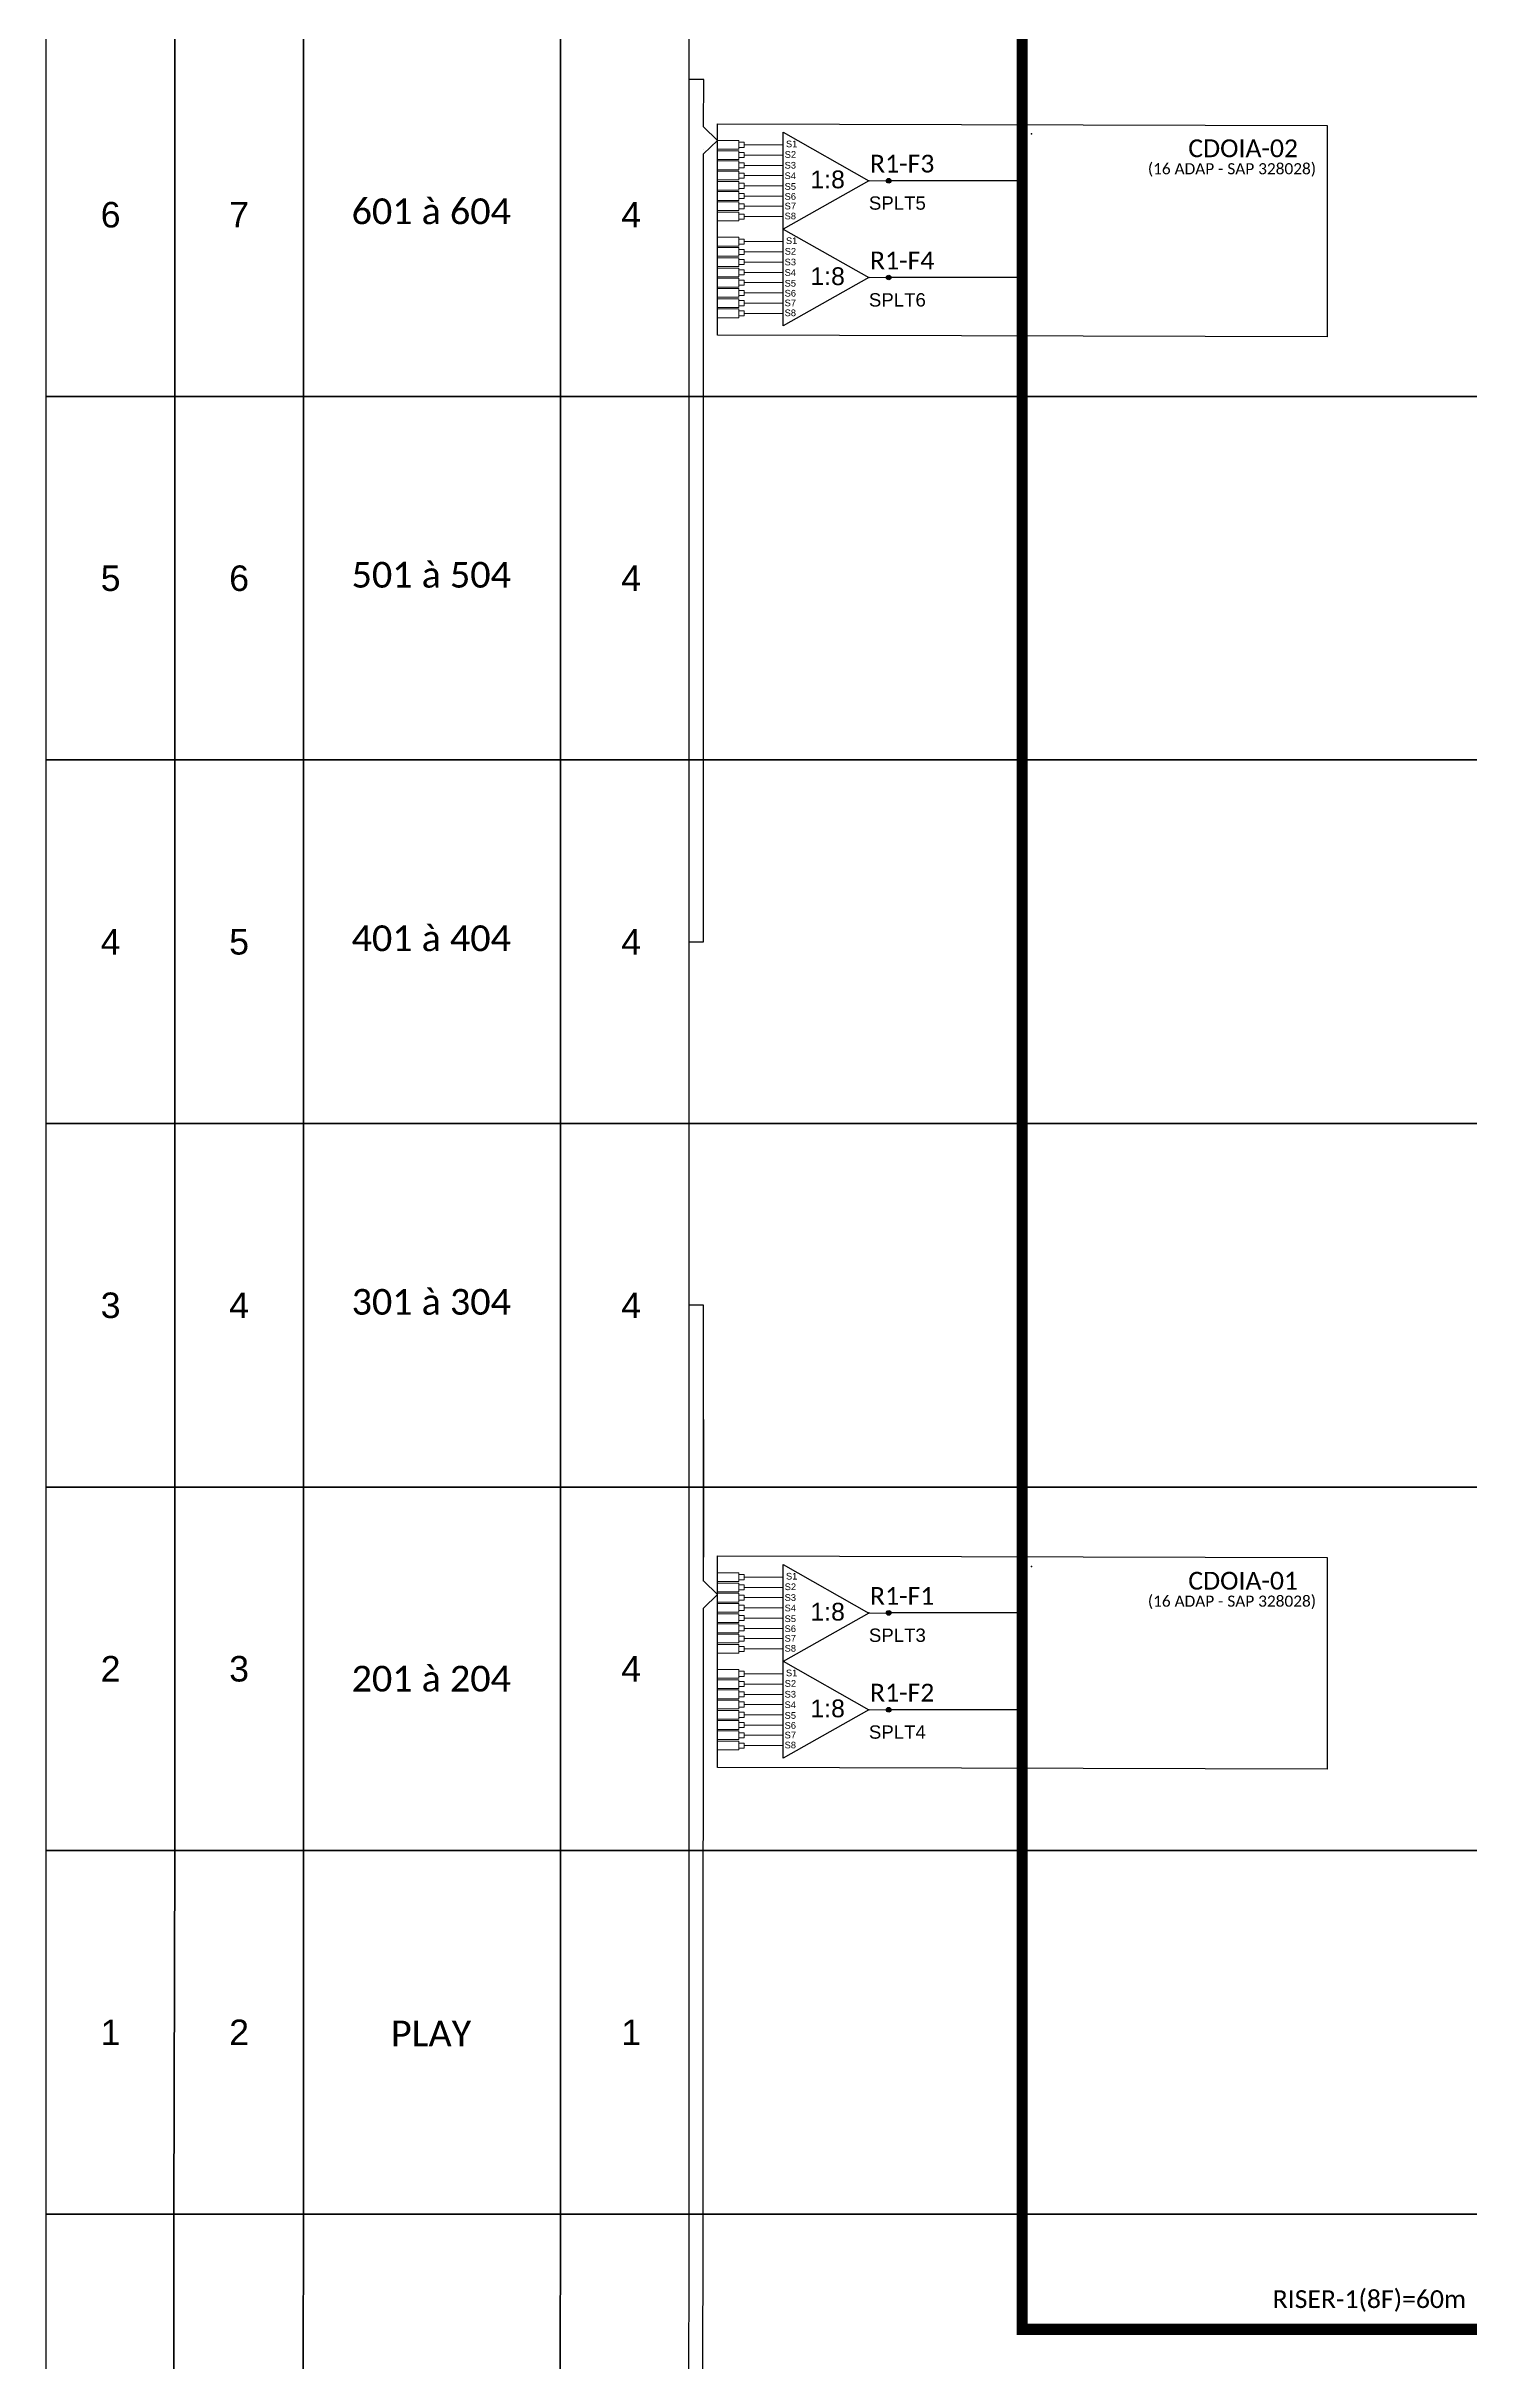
# Model space of a CAD drawing. Header units: inches. Extents: x 1396 to 4186, y -90 to 504.
# Drawn here: x 2856.4 to 2984.6, y 28.8 to 237.4 of the extents above; entities that cross this region are included whole.
import ezdxf
from ezdxf.enums import TextEntityAlignment as Align

# ---------------------------------------------------------------- set-up
doc = ezdxf.new("R2010")
doc.units = ezdxf.units.IN
doc.header["$MEASUREMENT"] = 0
doc.layers.add('Meio Fio', color=7, linetype='Continuous')
doc.styles.add('ARIAL', font='arial.ttf')
doc.styles.add('WMF-Calibri0', font='calibri.ttf')

# ---------------------------------------------------------------- blocks, each defined once
blk = doc.blocks.new('A$C415C251F')
at = {"color": 3}
blk.add_point((0, 0), dxfattribs=at)
blk = doc.blocks.new('LEG_CDOIA8_C-SPLT_ESQ')
at = {"color": 3, "extrusion": (0, 0, -1), "xscale": -1, "zscale": -1}
blk.add_blockref('A$C415C251F', (0, 0), dxfattribs=at)
at = {"color": 1, "style": 'WMF-Calibri0', "flags": 4}
blk.add_attdef('CDO', (21.44, -2.61), '', height=2, dxfattribs=at)
blk.add_attdef('MODELO', text='', height=1.5, dxfattribs=at).set_placement((22.54, -4.54), align=Align.CENTER)
at = {"style": 'ARIAL', "flags": 4}
blk.add_attdef('SPLITAGEM', text='', height=1.5, dxfattribs=at).set_placement((18.61, -12.59), align=Align.CENTER)
blk = doc.blocks.new('SPLITTER_')
blk.add_point((0, 0))
at = {"style": 'ARIAL', "flags": 4}
blk.add_attdef('SPLT', (0, -3.26), '', height=1.5, dxfattribs=at)
blk = doc.blocks.new('SPLT_1-8_SC-APC_ESQ')
at = {"color": 1}
blk.add_lwpolyline([(7.37, -2.1), (17.04, -7.55), (7.37, -13), (7.37, -2.1)], dxfattribs=at)
at = {"color": 3, "lineweight": 0}
for points in [[(2.41, -3.02), (0, -3.02)], [(2.41, -4), (0, -4)], [(2.41, -4.17), (0, -4.17)], [(2.41, -5.16), (0, -5.16)], [(2.41, -3.02), (2.41, -4)], [(2.41, -4.17), (2.41, -5.16)], [(2.99, -3.51), (7.37, -3.51)], [(7.37, -4.66), (2.99, -4.66)], [(2.41, -5.32), (0, -5.32)], [(2.41, -6.31), (0, -6.31)], [(2.41, -6.48), (0, -6.48)], [(2.41, -7.46), (0, -7.46)], [(2.41, -7.63), (0, -7.63)], [(2.41, -5.32), (2.41, -6.31)], [(2.41, -6.48), (2.41, -7.46)], [(2.41, -7.63), (2.41, -8.62)], [(7.37, -5.82), (2.99, -5.82)], [(7.37, -6.97), (2.99, -6.97)], [(2.41, -8.62), (0, -8.62)], [(2.41, -8.78), (0, -8.78)], [(2.41, -9.77), (0, -9.77)], [(2.41, -9.94), (0, -9.94)], [(2.41, -8.78), (2.41, -9.77)], [(2.41, -9.94), (2.41, -10.92)], [(7.37, -8.12), (2.99, -8.12)], [(7.37, -9.28), (2.99, -9.28)], [(2.41, -10.92), (0, -10.92)], [(2.41, -11.09), (0, -11.09)], [(2.41, -12.08), (0, -12.08)], [(2.41, -11.09), (2.41, -12.08)], [(7.37, -10.43), (2.99, -10.43)], [(7.37, -11.58), (2.99, -11.58)]]:
    blk.add_lwpolyline(points, dxfattribs=at)
for points in [[(2.99, -3.22), (2.41, -3.22), (2.41, -3.8), (2.99, -3.8)], [(2.99, -4.38), (2.41, -4.38), (2.41, -4.95), (2.99, -4.95)], [(2.99, -5.53), (2.41, -5.53), (2.41, -6.1), (2.99, -6.1)], [(2.99, -6.68), (2.41, -6.68), (2.41, -7.26), (2.99, -7.26)], [(2.99, -7.84), (2.41, -7.84), (2.41, -8.41), (2.99, -8.41)], [(2.99, -8.99), (2.41, -8.99), (2.41, -9.56), (2.99, -9.56)], [(2.99, -10.14), (2.41, -10.14), (2.41, -10.72), (2.99, -10.72)], [(2.99, -11.3), (2.41, -11.3), (2.41, -11.87), (2.99, -11.87)]]:
    blk.add_lwpolyline(points, close=True, dxfattribs=at)
at = {"color": 1, "lineweight": 0}
blk.add_lwpolyline([(17.04, -7.55), (19.26, -7.55)], dxfattribs=at)
at = {"color": 1, "style": 'ARIAL'}
for s, height, p in [('S2', 0.75, (7.56, -4.97)), ('S1', 0.75, (7.7, -3.78)), ('S5', 0.75, (7.55, -8.57)), ('S3', 0.75, (7.55, -6.18)), ('S4', 0.75, (7.55, -7.36)), ('1:8', 2, (10.45, -8.4)), ('S6', 0.75, (7.55, -9.69)), ('S7', 0.75, (7.55, -10.78)), ('S8', 0.75, (7.55, -11.9))]:
    blk.add_text(s, height=height, dxfattribs=at).set_placement(p)

msp = doc.modelspace()

# ---------------------------------------------------------------- hatches: boundary and pattern name
h = msp.add_hatch(color=3)
h.dxf.hatch_style = 1
edge = h.paths.add_edge_path()
edge.add_arc((2932.28, 225.25), 0.205, 0, 360)
h = msp.add_hatch(color=3)
h.dxf.hatch_style = 1
edge = h.paths.add_edge_path()
edge.add_arc((2932.28, 216.53), 0.205, 0, 360)
h = msp.add_hatch(color=3)
h.dxf.hatch_style = 1
edge = h.paths.add_edge_path()
edge.add_arc((2932.28, 96.25), 0.205, 0, 360)
h = msp.add_hatch(color=3)
h.dxf.hatch_style = 1
edge = h.paths.add_edge_path()
edge.add_arc((2932.28, 87.53), 0.205, 0, 360)

# ---------------------------------------------------------------- linework, layer by layer
at = {"color": 5}
for p, q in [((2944.31, 225.25), (2932.28, 225.25)), ((2944.31, 216.53), (2932.28, 216.53)), ((2944.31, 96.25), (2932.28, 96.25)), ((2944.31, 87.53), (2932.28, 87.53))]:
    msp.add_line(p, q, dxfattribs=at)
at = {"color": 5, "const_width": 1}
msp.add_lwpolyline([(2944.31, 324.27), (2944.31, 31.72), (3029.5, 31.72)], dxfattribs=at)
for points in [[(2856.43, 238.56), (2868, 238.56), (2868, 205.82), (2856.43, 205.82)], [(2868, 238.56), (2879.58, 238.56), (2879.58, 205.82), (2868, 205.82)], [(2879.58, 238.56), (3108.6, 238.56), (3108.6, 205.82), (2879.58, 205.82)], [(2879.58, 238.56), (2902.72, 238.56), (2902.72, 205.82), (2879.58, 205.82)], [(2902.72, 238.56), (2914.29, 238.56), (2914.29, 205.82), (2902.72, 205.82)], [(2856.43, 205.82), (2868, 205.82), (2868, 173.08), (2856.43, 173.08)], [(2868, 205.82), (2879.58, 205.82), (2879.58, 173.08), (2868, 173.08)], [(2879.58, 205.82), (3108.6, 205.82), (3108.6, 173.08), (2879.58, 173.08)], [(2879.58, 205.82), (2902.72, 205.82), (2902.72, 173.08), (2879.58, 173.08)], [(2902.72, 205.82), (2914.29, 205.82), (2914.29, 173.08), (2902.72, 173.08)], [(2856.43, 173.08), (2868, 173.08), (2868, 140.33), (2856.43, 140.33)], [(2868, 173.08), (2879.58, 173.08), (2879.58, 140.33), (2868, 140.33)], [(2879.58, 173.08), (3108.6, 173.08), (3108.6, 140.33), (2879.58, 140.33)], [(2879.58, 173.08), (2902.72, 173.08), (2902.72, 140.33), (2879.58, 140.33)], [(2902.72, 173.08), (2914.29, 173.08), (2914.29, 140.33), (2902.72, 140.33)], [(2856.43, 140.33), (2868, 140.33), (2868, 107.59), (2856.43, 107.59)], [(2868, 140.33), (2879.58, 140.33), (2879.58, 107.59), (2868, 107.59)], [(2879.58, 140.33), (3108.6, 140.33), (3108.6, 107.59), (2879.58, 107.59)], [(2879.58, 140.33), (2902.72, 140.33), (2902.72, 107.59), (2879.58, 107.59)], [(2902.72, 140.33), (2914.29, 140.33), (2914.29, 107.59), (2902.72, 107.59)], [(2856.43, 107.59), (2868, 107.59), (2868, 74.84), (2856.43, 74.84)], [(2868, 107.59), (2879.58, 107.59), (2879.58, 74.84), (2868, 74.84)], [(2879.58, 107.59), (3108.6, 107.59), (3108.6, 74.84), (2879.58, 74.84)], [(2879.58, 107.59), (2902.72, 107.59), (2902.72, 74.84), (2879.58, 74.84)], [(2902.72, 107.59), (2914.29, 107.59), (2914.29, 74.84), (2902.72, 74.84)], [(2856.43, 74.84), (2868, 74.84), (2867.9, 42.1), (2856.43, 42.1)], [(2868, 74.84), (2879.58, 74.84), (2879.58, 42.1), (2867.9, 42.1)], [(2879.58, 74.84), (3108.6, 74.84), (3108.6, 42.1), (2879.58, 42.1)], [(2879.58, 74.84), (2902.72, 74.84), (2902.72, 42.1), (2879.58, 42.1)], [(2902.72, 74.84), (2914.29, 74.84), (2914.29, 42.1), (2902.72, 42.1)], [(2879.58, 42.1), (3108.6, 42.1), (3108.5, -16.27), (2879.47, -16.27)], [(2879.58, 42.1), (2902.72, 42.1), (2902.62, -16.27), (2879.47, -16.27)], [(2902.72, 42.1), (2914.29, 42.1), (2914.19, -16.27), (2902.62, -16.27)]]:
    msp.add_lwpolyline(points, close=True)
at = {"color": 3}
for points in [[(2915.63, 234.38), (2915.63, 234.38), (2914.29, 234.37)], [(2915.61, 230.09), (2915.63, 234.38)], [(2915.62, 227.67), (2916.87, 228.87), (2915.61, 230.09)], [(2915.61, 228.08), (2915.61, 228.09)], [(2915.62, 197.34), (2915.61, 227.66)], [(2914.29, 156.7), (2915.61, 156.7), (2915.62, 197.34)], [(2915.63, 103.4), (2915.62, 123.96), (2914.29, 123.96)], [(2915.62, 99.11), (2915.61, 114.48)], [(2915.62, 99.11), (2915.63, 103.4)], [(2915.62, 96.69), (2916.87, 97.9), (2915.6, 99.13)], [(2914.24, 12.92), (2915.56, 12.92), (2915.62, 96.69)]]:
    msp.add_lwpolyline(points, dxfattribs=at)
at = {"color": 1}
for points in [[(2916.87, 230.39), (2971.77, 230.24), (2971.77, 211.18), (2916.87, 211.33)], [(2916.87, 101.39), (2971.77, 101.23), (2971.77, 82.18), (2916.87, 82.33)]]:
    msp.add_lwpolyline(points, close=True, dxfattribs=at)
at = {"color": 3}
for centre in [(2932.28, 225.25), (2932.28, 216.53), (2932.28, 96.25), (2932.28, 87.53)]:
    msp.add_circle(centre, 0.205, dxfattribs=at)
at = {"layer": 'Meio Fio', "color": 0}
for points in [[(2856.43, 42.1), (2867.9, 42.1), (2867.9, -16.27), (2856.43, -16.27)], [(2867.9, 42.1), (2879.58, 42.1), (2879.47, -16.27), (2867.9, -16.27)]]:
    msp.add_lwpolyline(points, close=True, dxfattribs=at)

# ---------------------------------------------------------------- block references
at = {"xscale": 0.8000000000465661, "yscale": 0.7999999999883585, "zscale": 0.8}
for p in [(2916.87, 231.29), (2916.87, 222.57), (2916.87, 102.28), (2916.87, 93.57)]:
    msp.add_blockref('SPLT_1-8_SC-APC_ESQ', p, dxfattribs=at)
at = {"color": 3}
ref = msp.add_blockref('LEG_CDOIA8_C-SPLT_ESQ', (2945.15, 229.46), dxfattribs=dict(at, xscale=0.8000000000465661, yscale=0.7999999999883585, zscale=0.8))
ref.add_attrib('CDO', 'CDOIA-02', (2959.26, 227.37), dxfattribs={"color": 1, "height": 1.6, "style": 'WMF-Calibri0'})
ref.add_attrib('MODELO', '(16 ADAP - SAP 328028)', dxfattribs={"color": 1, "height": 1, "style": 'WMF-Calibri0'}).set_placement((2963.19, 225.83), align=Align.CENTER)
ref = msp.add_blockref('SPLITTER_', (2930.5, 225.25), dxfattribs=dict(xscale=0.8000000000465661, yscale=0.7999999999883585, zscale=0.8))
ref.add_attrib('SPLT', 'SPLT5', (2930.5, 222.64), dxfattribs={"height": 1.2, "style": 'ARIAL'})
ref = msp.add_blockref('SPLITTER_', (2930.5, 216.53), dxfattribs=dict(xscale=0.8000000000465661, yscale=0.7999999999883585, zscale=0.8))
ref.add_attrib('SPLT', 'SPLT6', (2930.5, 213.92), dxfattribs={"height": 1.2, "style": 'ARIAL'})
ref = msp.add_blockref('LEG_CDOIA8_C-SPLT_ESQ', (2945.15, 100.44), dxfattribs=dict(at, xscale=0.8000000000465661, yscale=0.7999999999883585, zscale=0.8))
ref.add_attrib('CDO', 'CDOIA-01', (2959.26, 98.35), dxfattribs={"color": 1, "height": 1.6, "style": 'WMF-Calibri0'})
ref.add_attrib('MODELO', '(16 ADAP - SAP 328028)', dxfattribs={"color": 1, "height": 1, "style": 'WMF-Calibri0'}).set_placement((2963.19, 96.81), align=Align.CENTER)
ref = msp.add_blockref('SPLITTER_', (2930.5, 96.25), dxfattribs=dict(xscale=0.8000000000465661, yscale=0.7999999999883585, zscale=0.8))
ref.add_attrib('SPLT', 'SPLT3', (2930.5, 93.64), dxfattribs={"height": 1.2, "style": 'ARIAL'})
ref = msp.add_blockref('SPLITTER_', (2930.5, 87.53), dxfattribs=dict(xscale=0.8000000000465661, yscale=0.7999999999883585, zscale=0.8))
ref.add_attrib('SPLT', 'SPLT4', (2930.5, 84.92), dxfattribs={"height": 1.2, "style": 'ARIAL'})

# ---------------------------------------------------------------- texts
at = {"color": 5, "style": 'WMF-Calibri0'}
for s, p in [('R1-F3', (2930.6, 225.99)), ('R1-F4', (2930.6, 217.27)), ('R1-F1', (2930.6, 96.98)), ('R1-F2', (2930.6, 88.27)), ('RISER-1(8F)=60m', (2966.86, 33.64))]:
    msp.add_text(s, height=1.6, dxfattribs=at).set_placement(p)
at = {"style": 'WMF-Calibri0'}
for s, p in [('601 à 604', (2883.92, 221.34)), ('501 à 504', (2883.92, 188.6)), ('401 à 404', (2883.92, 155.86)), ('301 à 304', (2883.92, 123.11)), ('201 à 204', (2883.92, 89.17)), ('PLAY', (2887.46, 57.21))]:
    msp.add_text(s, height=2.317, dxfattribs=at).set_placement(p)
at = {"style": 'ARIAL', "flags": 12}
for tag, p in [('6', (2862.22, 222.19)), ('7', (2873.79, 222.19)), ('4', (2909.1, 222.19)), ('5', (2862.22, 189.45)), ('6', (2873.79, 189.45)), ('4', (2909.1, 189.45)), ('4', (2862.22, 156.7)), ('5', (2873.79, 156.7)), ('4', (2909.1, 156.7)), ('3', (2862.22, 123.96)), ('4', (2873.79, 123.96)), ('4', (2909.1, 123.96)), ('2', (2862.22, 91.22)), ('3', (2873.79, 91.22)), ('4', (2909.1, 91.22)), ('1', (2862.22, 58.47)), ('2', (2873.79, 58.47)), ('1', (2909.1, 58.47))]:
    msp.add_attdef(tag, text='XX', height=2.3, dxfattribs=at).set_placement(p, align=Align.MIDDLE_CENTER)

doc.saveas('drawing.dxf')
